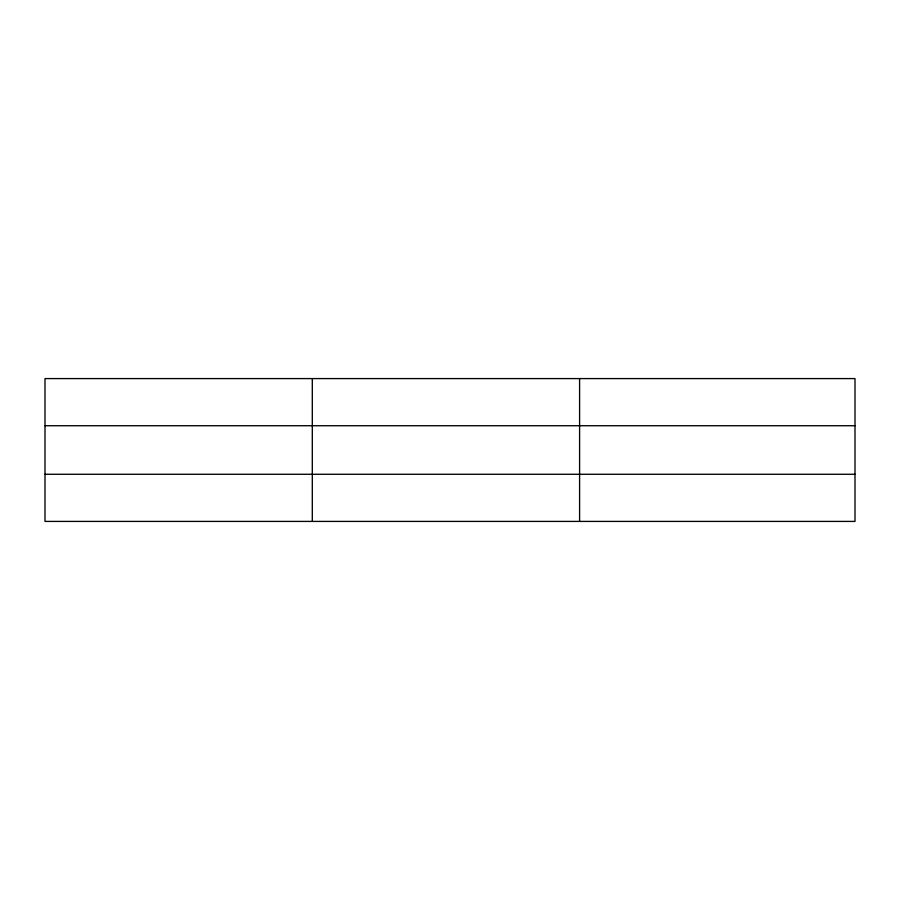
<?xml version="1.0" encoding="UTF-8"?>
<svg xmlns="http://www.w3.org/2000/svg" width="900" height="900" viewBox="0 0 900 900"><rect width="100%" height="100%" fill="white"/><g stroke="black" fill="none" stroke-linecap="round" stroke-linejoin="round"><path stroke-width="1.35" d="M312.3 521.415L312.3 378.585M579.6 521.415L579.6 378.585M855 425.723L855 378.585L45 378.585L45 521.415L855 521.415L855 425.723L45 425.723M45 474.277L855 474.277"/></g></svg>
